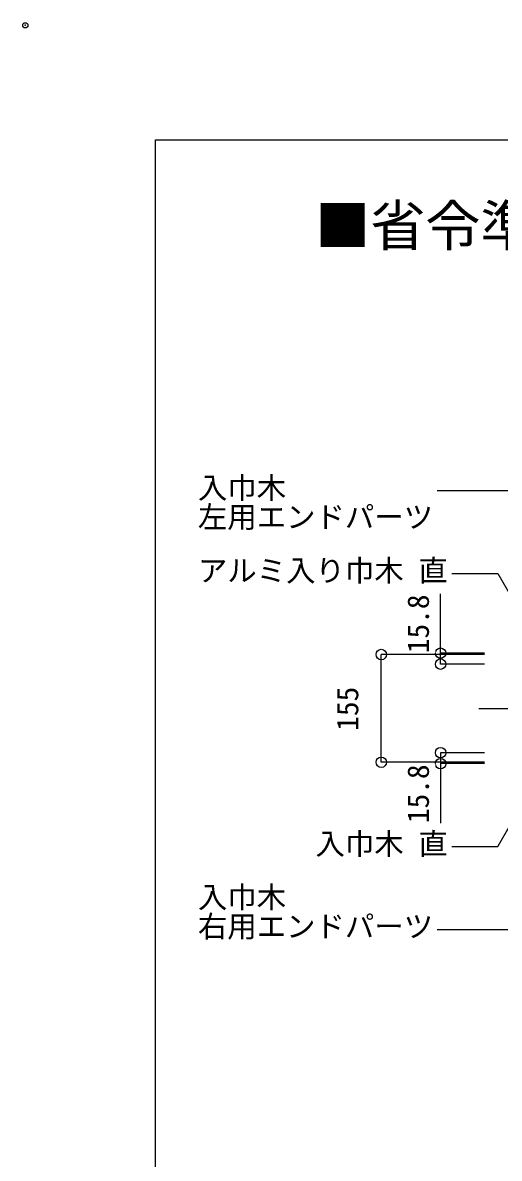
# Model space of a CAD drawing. Units: millimetres on the paper, with parts at other scales. Extents: x -210 to 210, y -149 to 149.
# Drawn here: x -210.2 to -164.5, y 39.8 to 148.8 of the extents above; entities that cross this region are included whole.
import ezdxf
from ezdxf.enums import TextEntityAlignment as Align

# ---------------------------------------------------------------- set-up
doc = ezdxf.new("R2010")
doc.units = ezdxf.units.MM
doc.header["$PDMODE"] = 32
doc.header["$PDSIZE"] = 0.5
doc.linetypes.add('CHAIN2', pattern=[12, 9, -1, 1, -1])
for name, color, linetype in [('0-0', 7, 'Continuous'), ('1-0', 7, 'Continuous'), ('3-0', 4, 'Continuous'), ('4-0', 7, 'Continuous')]:
    doc.layers.add(name, color=color, linetype=linetype)
doc.styles.add('HGPｺﾞｼｯｸE', font='')
doc.styles.add('ＭＳ ゴシック', font='')
doc.styles.get('HGPｺﾞｼｯｸE').set_extended_font_data('HGPｺﾞｼｯｸE')
doc.styles.get('ＭＳ ゴシック').set_extended_font_data('MS Gothic')

msp = doc.modelspace()

# ---------------------------------------------------------------- linework, layer by layer
at = {"layer": '0-0', "color": 2}
for p, q in [((-197.5, -137.5), (-197.5, 137.5)), ((-197.5, 137.5), (197.5, 137.5))]:
    msp.add_line(p, q, dxfattribs=at)
at = {"layer": '0-0'}
msp.add_point((-210, 148.5), dxfattribs=at)
at = {"layer": '1-0', "color": 6, "linetype": 'CHAIN2'}
msp.add_line((-166.481, 82.973), (-75.901, 82.973), dxfattribs=at)
at = {"layer": '3-0'}
for p, q in [((-170.133, 87.22), (-170.133, 88.273)), ((-165.912, 88.14), (-175.828, 88.14)), ((-175.828, 77.806), (-175.828, 88.14)), ((-165.912, 87.22), (-170.133, 87.22)), ((-165.912, 78.726), (-170.133, 78.726)), ((-170.133, 78.726), (-170.133, 77.673)), ((-165.912, 77.806), (-175.828, 77.806))]:
    msp.add_line(p, q, dxfattribs=at)
for points in [[(-165.912, 88.273), (-170.133, 88.273), (-170.133, 93.974)], [(-165.912, 77.673), (-170.133, 77.673), (-170.133, 71.972)]]:
    msp.add_lwpolyline(points, dxfattribs=at)
for centre in [(-175.828, 88.14), (-170.133, 88.273), (-170.133, 87.22), (-170.133, 78.726), (-175.828, 77.806), (-170.133, 77.673)]:
    msp.add_circle(centre, 0.5, dxfattribs=at)
at = {"layer": '4-0', "color": 6}
for points in [[(-169.055, 95.927), (-164.636, 95.927), (-160.093, 88.057)], [(-169.055, 69.717), (-164.636, 69.717), (-160.093, 77.586)]]:
    msp.add_lwpolyline(points, dxfattribs=at)

# ---------------------------------------------------------------- wipeouts: each hides what was drawn before it
msp.add_wipeout([(-182.186, 126.178), (-182.186, 131.469), (-123.784, 131.469), (-123.784, 126.178)])
at = {"color": 7}
msp.add_wipeout([(-177.416, 80.828), (-180.238, 80.828), (-180.238, 85.118), (-177.416, 85.118)], dxfattribs=at)

# ---------------------------------------------------------------- next in the draw order: texts
at = {"layer": '3-0', "style": 'ＭＳ ゴシック'}
msp.add_text('155', height=2.069, rotation=90, dxfattribs=at).set_placement((-177.416, 80.828), align=Align.BOTTOM_LEFT)
at = {"layer": '4-0', "style": 'HGPｺﾞｼｯｸE'}
msp.add_text('■省令準耐火構造の仕様', height=3.88, dxfattribs=at).set_placement((-182.186, 126.178), align=Align.BOTTOM_LEFT)

# ---------------------------------------------------------------- next in the draw order: wipeouts: each hides what was drawn before it
at = {"color": 7}
for points in [[(-170.635, 88.273), (-173.458, 88.273), (-173.458, 93.974), (-170.635, 93.974)], [(-170.635, 71.972), (-173.458, 71.972), (-173.458, 77.673), (-170.635, 77.673)]]:
    msp.add_wipeout(points, dxfattribs=at)

# ---------------------------------------------------------------- next in the draw order: linework, layer by layer
at = {"layer": '4-0', "color": 6}
for points in [[(-170.466, 103.87), (-161.739, 103.87), (-152.535, 87.929)], [(-170.466, 61.773), (-161.739, 61.773), (-152.535, 77.714)]]:
    msp.add_lwpolyline(points, dxfattribs=at)

# ---------------------------------------------------------------- next in the draw order: texts
at = {"layer": '3-0', "style": 'ＭＳ ゴシック'}
for p in [(-170.635, 88.273), (-170.635, 71.972)]:
    msp.add_text('15.8', height=2.069, rotation=90, dxfattribs=at).set_placement(p, align=Align.BOTTOM_LEFT)

# ---------------------------------------------------------------- next in the draw order: wipeouts: each hides what was drawn before it
for points in [[(-170.545, 105.281), (-170.545, 99.637), (-193.433, 99.637), (-193.433, 105.281)], [(-169.134, 97.338), (-169.134, 94.516), (-193.433, 94.516), (-193.433, 97.338)], [(-169.134, 71.128), (-169.134, 68.305), (-182.144, 68.305), (-182.144, 71.128)], [(-170.545, 66.006), (-170.545, 60.362), (-193.433, 60.362), (-193.433, 66.006)]]:
    msp.add_wipeout(points)

# ---------------------------------------------------------------- next in the draw order: texts
at = {"layer": '4-0', "style": 'ＭＳ ゴシック'}
for s, p in [('入巾木', (-193.433, 102.483)), ('左用エンドパーツ', (-193.433, 99.684)), ('アルミ入り巾木 直', (-193.433, 94.539)), ('入巾木 直', (-182.144, 68.329)), ('入巾木', (-193.433, 63.208)), ('右用エンドパーツ', (-193.433, 60.409))]:
    msp.add_text(s, height=2.069, dxfattribs=at).set_placement(p, align=Align.BOTTOM_LEFT)

doc.saveas('drawing.dxf')
